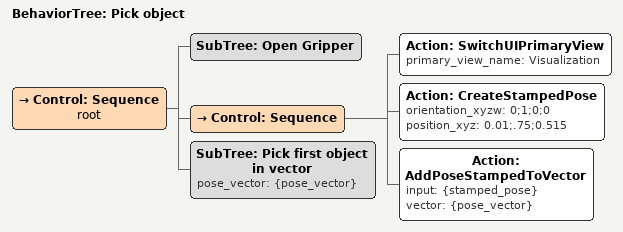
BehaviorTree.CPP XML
<?xml version='1.0' encoding='UTF-8'?>
<root BTCPP_format="4" main_tree_to_execute="Pick object">
  <BehaviorTree ID="Pick object" _description="">
    <Control ID="Sequence" name="root">
      <SubTree ID="Open Gripper"/>
      <Control ID="Sequence">
        <Action ID="SwitchUIPrimaryView" primary_view_name="Visualization"/>
        <Action ID="CreateStampedPose" orientation_xyzw="0;1;0;0" position_xyz="0.01;.75;0.515"/>
        <Action ID="AddPoseStampedToVector" input="{stamped_pose}" vector="{pose_vector}"/>
      </Control>
      <SubTree ID="Pick first object in vector" pose_vector="{pose_vector}"/>
    </Control>
  </BehaviorTree>
</root>
